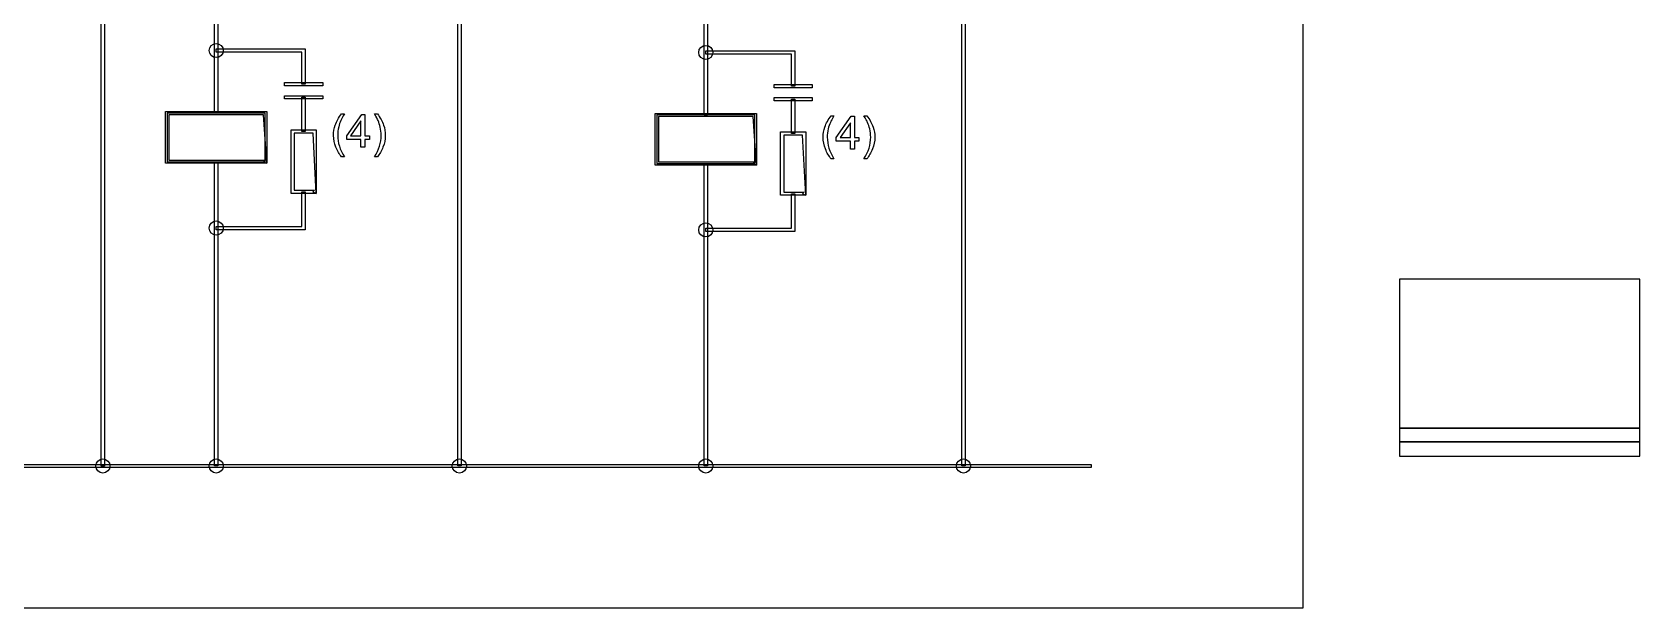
# Model space of a CAD drawing. Extents: x 55 to 793, y 34 to 1048.
# Drawn here: x 467.1 to 793.4, y 515.6 to 632.5 of the extents above; entities that cross this region are included whole.
import ezdxf

# ---------------------------------------------------------------- set-up
doc = ezdxf.new("R2010")
doc.units = 0
doc.layers.add('1', color=7, linetype='CONTINUOUS')

msp = doc.modelspace()

# ---------------------------------------------------------------- linework, layer by layer
at = {"layer": '1', "color": 7}
for points in [[(67.999998, 515.630486), (725.039982, 515.630486), (725.039982, 948.057142), (67.999998, 948.057142)], [(481.160873, 544.427688), (481.160873, 718.083931), (558.160871, 718.083931), (558.160871, 749.938097), (548.88483, 749.938097), (548.88483, 750.604763), (558.827538, 750.604763), (558.827538, 717.417264), (481.82754, 717.417264), (481.82754, 544.427688)], [(553.496837, 544.431314), (553.496837, 650.09277), (554.163503, 650.09277), (554.163503, 544.431314)], [(655.774167, 544.428853), (655.774167, 649.7101), (656.440833, 649.7101), (656.440833, 544.428853)], [(521.893937, 621.940767), (521.893937, 628.440767), (504.4955, 628.440767), (504.4955, 629.107433), (522.560604, 629.107433), (522.560604, 621.940767)], [(621.228607, 621.558097), (621.228607, 628.058097), (603.83017, 628.058097), (603.83017, 628.724763), (621.895274, 628.724763), (621.895274, 621.558097)], [(518.3515, 621.607437), (518.3515, 622.274103), (526.1015, 622.274103), (526.1015, 621.607437)], [(617.68617, 621.224767), (617.68617, 621.891433), (625.43617, 621.891433), (625.43617, 621.224767)], [(518.3515, 618.940767), (518.3515, 619.607433), (526.1015, 619.607433), (526.1015, 618.940767)], [(521.892837, 612.315767), (521.892837, 619.2741), (522.559503, 619.2741), (522.559503, 612.315767)], [(617.68617, 618.558097), (617.68617, 619.224763), (625.43617, 619.224763), (625.43617, 618.558097)], [(621.227497, 611.933097), (621.227497, 618.89143), (621.894163, 618.89143), (621.894163, 611.933097)], [(494.22738, 605.871277), (494.22738, 616.397317), (514.761233, 616.397317), (514.761233, 605.871277), (514.115407, 615.73065), (494.894047, 615.73065), (494.894047, 606.537944), (514.4279, 606.537944), (514.094567, 606.20461), (514.761233, 605.871277), (514.4279, 605.871277)], [(494.56082, 606.203384), (514.427487, 606.203384), (514.427487, 616.064717), (494.56082, 616.064717)], [(533.856887, 609.126495), (533.856887, 610.726095), (530.958414, 610.726095), (530.958414, 611.478036), (534.007273, 615.807422), (534.677205, 615.807422), (534.677205, 611.478036), (535.579563, 611.478036), (535.579563, 610.726095), (534.677205, 610.726095), (534.677205, 609.126495)], [(533.856887, 611.478036), (533.856887, 614.490375), (531.765066, 611.478036)], [(593.563311, 605.488464), (593.563311, 616.017117), (614.094564, 616.017117), (614.094564, 605.488464), (613.448738, 615.35045), (594.229978, 615.35045), (594.229978, 606.15513), (613.761231, 606.15513), (613.427898, 605.821797), (614.094564, 605.488464), (613.761231, 605.488464)], [(593.894151, 605.82205), (613.760818, 605.82205), (613.760818, 615.683384), (593.894151, 615.683384)], [(633.192732, 608.743838), (633.192732, 610.343438), (630.294259, 610.343438), (630.294259, 611.095379), (633.343132, 615.424764), (634.01305, 615.424764), (634.01305, 611.095379), (634.915408, 611.095379), (634.915408, 610.343438), (634.01305, 610.343438), (634.01305, 608.743838)], [(633.192732, 611.095379), (633.192732, 614.107717), (631.100911, 611.095379)], [(519.671458, 599.759437), (519.671458, 612.650061), (524.780833, 612.650061), (524.780833, 599.759437), (524.132396, 611.983395), (520.338125, 611.983395), (520.338125, 600.426103), (524.4475, 600.426103), (524.114167, 600.09277), (524.780833, 599.759437), (524.4475, 599.759437)], [(619.006128, 599.378097), (619.006128, 612.266117), (624.115503, 612.266117), (624.115503, 599.378097), (623.467066, 611.599451), (619.672795, 611.599451), (619.672795, 600.044763), (623.78217, 600.044763), (623.448837, 599.71143), (624.115503, 599.378097), (623.78217, 599.378097)], [(537.183266, 607.162331)], [(636.519097, 606.779674)], [(504.162167, 544.429994), (504.162167, 606.20343), (504.828833, 606.20343), (504.828833, 544.429994)], [(603.496837, 544.428872), (603.496837, 605.8221), (604.163503, 605.8221), (604.163503, 544.428872)], [(504.4944, 592.397458), (504.4944, 593.064124), (521.892837, 593.064124), (521.892837, 600.09277), (522.559503, 600.09277), (522.559503, 592.397458)], [(603.82906, 592.016118), (603.82906, 592.682784), (621.227497, 592.682784), (621.227497, 599.71143), (621.894163, 599.71143), (621.894163, 592.016118)], [(744.559981, 552.106653), (793.35998, 552.106653), (793.35998, 582.346652), (744.559981, 582.346652)], [(744.559981, 549.306653), (793.35998, 549.306653), (793.35998, 552.106653), (744.559981, 552.106653)], [(744.559981, 546.426653), (793.35998, 546.426653), (793.35998, 549.306653), (744.559981, 549.306653)], [(79.5835, 544.095437), (79.5835, 544.762103), (682.036605, 544.762103), (682.036605, 544.095437)]]:
    msp.add_lwpolyline(points, close=True, dxfattribs=at)
for points in [[(603.494203, 615.681362), (603.494203, 831.983437), (562.444726, 831.983437), (562.444726, 832.31677)], [(562.973371, 832.650103), (604.16087, 832.650103), (604.16087, 615.681362), (603.494203, 615.681362)], [(562.973371, 805.303433), (572.384829, 805.303433), (572.384829, 703.529999), (504.827539, 703.529999), (504.827539, 616.063851), (504.160872, 616.063851)], [(504.160872, 616.063851), (504.160872, 704.196665), (571.718163, 704.196665), (571.718163, 804.636767), (562.444726, 804.636767), (562.444726, 804.9701)], [(529.913924, 615.921352), (530.501829, 615.921352)], [(536.59536, 615.921352), (537.183266, 615.921352)], [(629.249755, 615.538695), (629.837661, 615.538695)], [(635.931192, 615.538695), (636.519097, 615.538695)], [(530.501829, 607.162331), (529.913924, 607.162331)], [(537.183266, 607.162331), (536.59536, 607.162331)], [(629.837661, 606.779674), (629.249755, 606.779674)], [(636.519097, 606.779674), (635.931192, 606.779674)]]:
    msp.add_lwpolyline(points, dxfattribs=at)
for points in [[(503.062167, 628.77277), (503.062167, 629.563437), (503.704833, 630.203437), (504.4955, 630.203437)], [(504.4955, 630.203437), (505.284833, 630.203437), (505.9275, 629.563437), (505.9275, 628.77277)], [(602.396837, 628.39143), (602.396837, 629.182097), (603.039503, 629.82343), (603.83017, 629.82343)], [(603.83017, 629.82343), (604.619503, 629.82343), (605.26217, 629.182097), (605.26217, 628.39143)], [(504.4955, 627.339437), (503.704833, 627.339437), (503.062167, 627.98077), (503.062167, 628.77277)], [(505.9275, 628.77277), (505.9275, 627.98077), (505.284833, 627.339437), (504.4955, 627.339437)], [(603.83017, 626.95943), (603.039503, 626.95943), (602.396837, 627.600763), (602.396837, 628.39143)], [(605.26217, 628.39143), (605.26217, 627.600763), (604.619503, 626.95943), (603.83017, 626.95943)], [(528.296074, 611.546395), (528.296074, 612.269479), (528.413043, 612.962182), (528.64698, 613.624503)], [(528.64698, 613.624503), (528.920428, 614.393159), (529.342743, 615.158776), (529.913924, 615.921352)], [(529.772644, 614.567853), (529.587311, 614.148583), (529.441476, 613.711087), (529.335138, 613.255365)], [(530.501829, 615.921352), (530.134203, 615.289412), (529.891142, 614.838246), (529.772644, 614.567853)], [(537.329092, 614.554173), (537.210603, 614.827606), (536.966026, 615.283332), (536.59536, 615.921352)], [(537.183266, 615.921352), (537.754446, 615.158776), (538.176761, 614.393159), (538.450209, 613.624503)], [(537.762051, 613.241686), (537.658744, 613.697417), (537.514425, 614.134912), (537.329092, 614.554173)], [(538.450209, 613.624503), (538.684146, 612.962182), (538.801115, 612.269479), (538.801115, 611.546395)], [(627.982812, 613.241846), (628.256251, 614.010493), (628.678566, 614.77611), (629.249755, 615.538695)], [(629.108476, 614.185182), (628.923143, 613.765922), (628.777308, 613.32843), (628.67097, 612.872708)], [(629.837661, 615.538695), (629.470035, 614.906755), (629.226973, 614.455584), (629.108476, 614.185182)], [(636.664924, 614.171516), (636.546435, 614.444949), (636.301858, 614.900675), (635.931192, 615.538695)], [(636.519097, 615.538695), (637.090278, 614.77611), (637.512592, 614.010493), (637.786041, 613.241846)], [(637.097882, 612.859029), (636.994576, 613.314751), (636.850256, 613.752246), (636.664924, 614.171516)], [(528.765473, 609.167521), (528.452541, 609.933137), (528.296074, 610.726095), (528.296074, 611.546395)], [(529.335138, 613.255365), (529.204499, 612.687228), (529.139179, 612.116052), (529.139179, 611.541835)], [(529.139179, 611.541835), (529.139179, 610.080485), (529.593396, 608.62065), (530.501829, 607.162331)], [(536.59536, 607.162331), (537.503794, 608.62065), (537.95801, 610.080485), (537.95801, 611.541835)], [(537.95801, 611.541835), (537.95801, 612.113012), (537.89269, 612.679629), (537.762051, 613.241686)], [(538.801115, 611.546395), (538.801115, 610.726095), (538.643129, 609.933137), (538.327156, 609.167521)], [(627.631906, 611.163738), (627.631906, 611.886822), (627.748875, 612.579524), (627.982812, 613.241846)], [(628.101305, 608.78485), (627.788372, 609.550467), (627.631906, 610.343429), (627.631906, 611.163738)], [(628.67097, 612.872708), (628.54033, 612.304571), (628.475011, 611.733395), (628.475011, 611.159178)], [(628.475011, 611.159178), (628.475011, 609.697819), (628.929227, 608.237984), (629.837661, 606.779674)], [(635.931192, 606.779674), (636.839625, 608.237984), (637.293842, 609.697819), (637.293842, 611.159178)], [(637.293842, 611.159178), (637.293842, 611.730355), (637.228522, 612.296972), (637.097882, 612.859029)], [(638.136946, 611.163738), (638.136946, 610.343429), (637.97896, 609.550467), (637.662988, 608.78485)], [(637.786041, 613.241846), (638.019978, 612.579524), (638.136946, 611.886822), (638.136946, 611.163738)], [(529.913924, 607.162331), (529.461232, 607.733508), (529.078415, 608.401904), (528.765473, 609.167521)], [(538.327156, 609.167521), (538.014215, 608.401904), (537.632918, 607.733508), (537.183266, 607.162331)], [(629.249755, 606.779674), (628.797063, 607.350842), (628.414246, 608.019234), (628.101305, 608.78485)], [(637.662988, 608.78485), (637.350046, 608.019234), (636.968749, 607.350842), (636.519097, 606.779674)], [(503.062167, 592.73143), (503.062167, 593.52343), (503.704833, 594.164763), (504.4955, 594.164763)], [(504.4955, 594.164763), (505.284833, 594.164763), (505.9275, 593.52343), (505.9275, 592.73143)], [(602.396837, 592.3501), (602.396837, 593.140767), (603.039503, 593.7821), (603.83017, 593.7821)], [(603.83017, 593.7821), (604.619503, 593.7821), (605.26217, 593.140767), (605.26217, 592.3501)], [(504.4955, 591.29943), (503.704833, 591.29943), (503.062167, 591.940763), (503.062167, 592.73143)], [(505.9275, 592.73143), (505.9275, 591.940763), (505.284833, 591.29943), (504.4955, 591.29943)], [(603.83017, 590.9181), (603.039503, 590.9181), (602.396837, 591.559433), (602.396837, 592.3501)], [(605.26217, 592.3501), (605.26217, 591.559433), (604.619503, 590.9181), (603.83017, 590.9181)], [(480.062167, 544.42877), (480.062167, 545.219437), (480.704833, 545.86077), (481.4955, 545.86077)], [(481.4955, 545.86077), (482.284833, 545.86077), (482.9275, 545.219437), (482.9275, 544.42877)], [(503.062167, 544.42877), (503.062167, 545.219437), (503.704833, 545.86077), (504.4955, 545.86077)], [(504.4955, 545.86077), (505.284833, 545.86077), (505.9275, 545.219437), (505.9275, 544.42877)], [(552.395497, 544.42877), (552.395497, 545.219437), (553.038163, 545.86077), (553.82883, 545.86077)], [(553.82883, 545.86077), (554.618163, 545.86077), (555.26083, 545.219437), (555.26083, 544.42877)], [(602.396837, 544.42877), (602.396837, 545.219437), (603.039503, 545.86077), (603.83017, 545.86077)], [(603.83017, 545.86077), (604.619503, 545.86077), (605.26217, 545.219437), (605.26217, 544.42877)], [(654.67283, 544.42877), (654.67283, 545.219437), (655.314163, 545.86077), (656.106163, 545.86077)], [(656.106163, 545.86077), (656.895497, 545.86077), (657.53683, 545.219437), (657.53683, 544.42877)], [(481.4955, 542.99677), (480.704833, 542.99677), (480.062167, 543.638103), (480.062167, 544.42877)], [(482.9275, 544.42877), (482.9275, 543.638103), (482.284833, 542.99677), (481.4955, 542.99677)], [(504.4955, 542.99677), (503.704833, 542.99677), (503.062167, 543.638103), (503.062167, 544.42877)], [(505.9275, 544.42877), (505.9275, 543.638103), (505.284833, 542.99677), (504.4955, 542.99677)], [(553.82883, 542.99677), (553.038163, 542.99677), (552.395497, 543.638103), (552.395497, 544.42877)], [(555.26083, 544.42877), (555.26083, 543.638103), (554.618163, 542.99677), (553.82883, 542.99677)], [(603.83017, 542.99677), (603.039503, 542.99677), (602.396837, 543.638103), (602.396837, 544.42877)], [(605.26217, 544.42877), (605.26217, 543.638103), (604.619503, 542.99677), (603.83017, 542.99677)], [(656.106163, 542.99677), (655.314163, 542.99677), (654.67283, 543.638103), (654.67283, 544.42877)], [(657.53683, 544.42877), (657.53683, 543.638103), (656.895497, 542.99677), (656.106163, 542.99677)]]:
    msp.add_open_spline(points, degree=3, dxfattribs=at)

doc.saveas('drawing.dxf')
